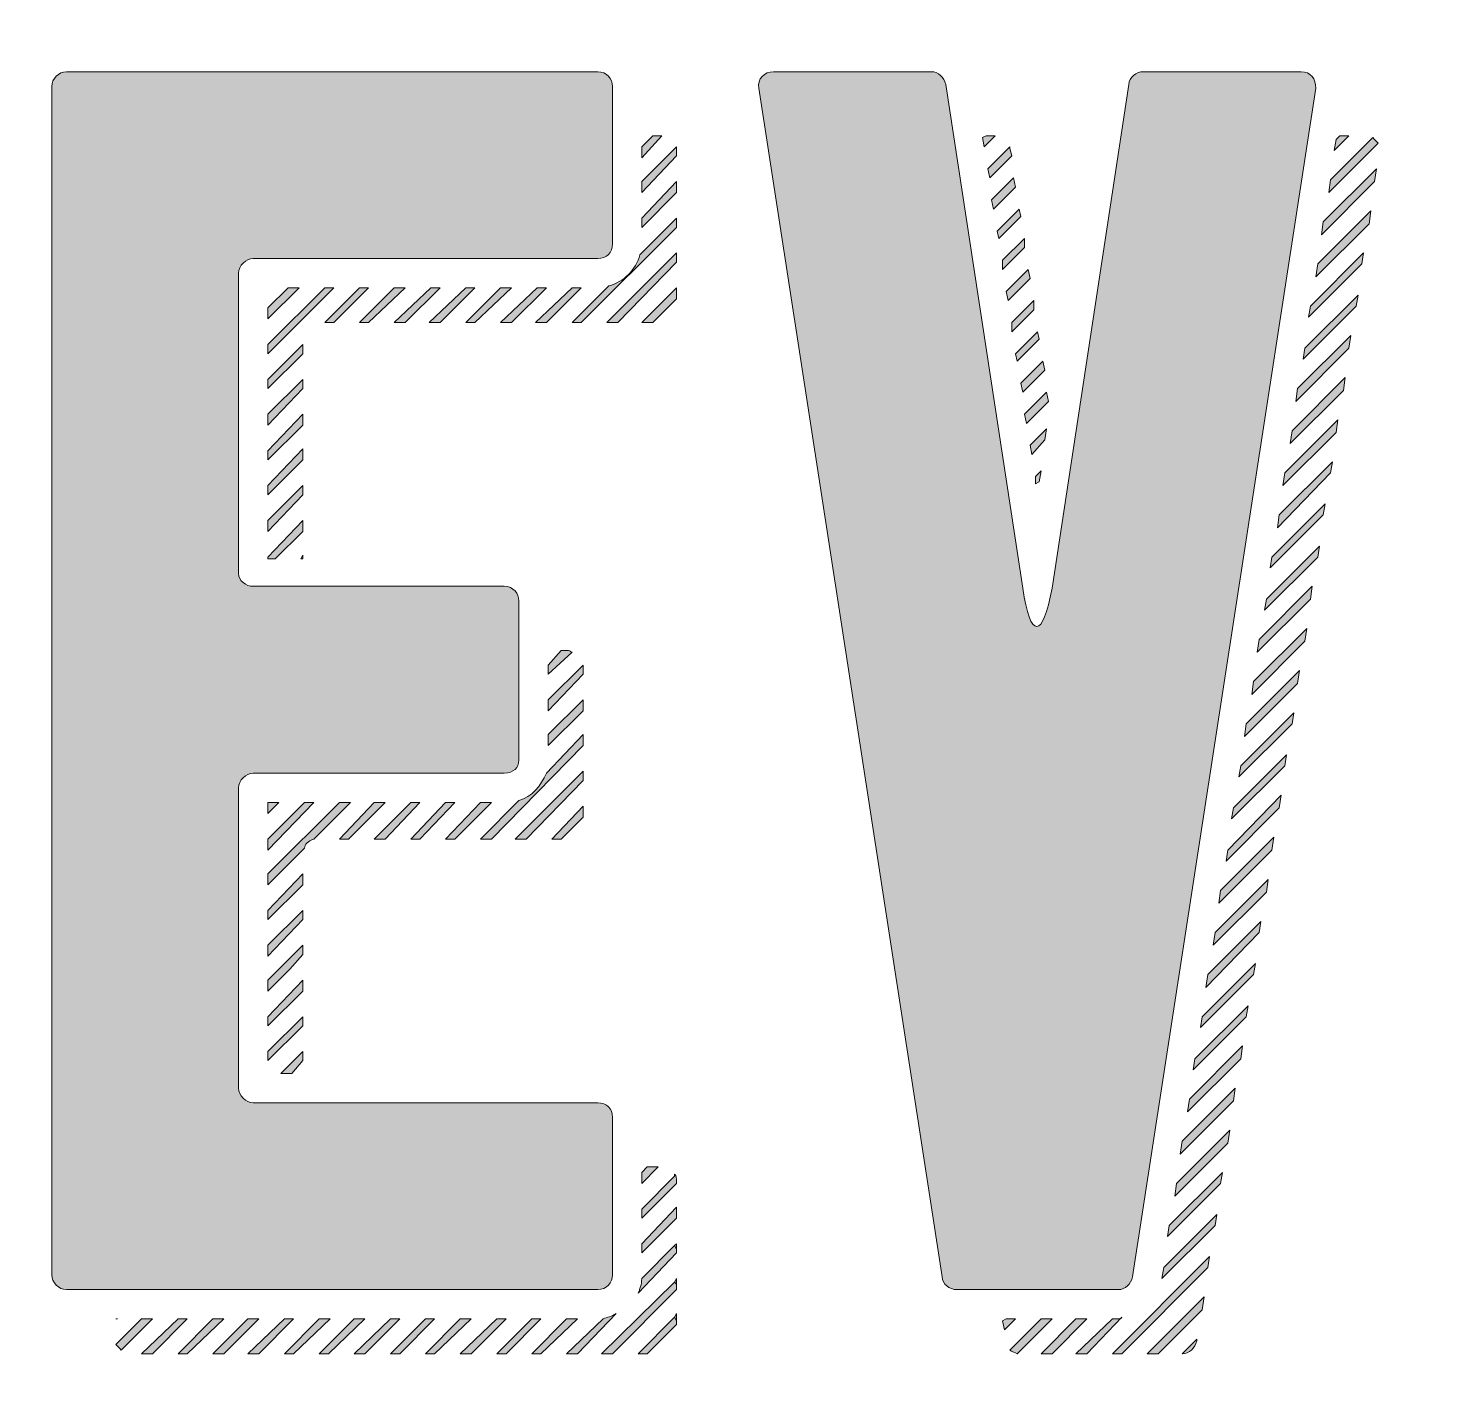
# Model space of a CAD drawing. Header units: inches. Extents: x 57 to 1023, y -956 to -124.
# Drawn here: x 239.1 to 507.5, y -713.8 to -455.6 of the extents above; entities that cross this region are included whole.
import ezdxf

# ---------------------------------------------------------------- set-up
doc = ezdxf.new("R2010")
doc.units = ezdxf.units.IN
doc.header["$MEASUREMENT"] = 0
doc.layers.add('Layer 1', color=7, linetype='Continuous')

# ---------------------------------------------------------------- blocks, each defined once
blk = doc.blocks.new('block 91')
at = {"layer": 'Layer 1', "true_color": 0x2b568d}
h = blk.add_hatch(color=167, dxfattribs=at)
h.dxf.hatch_style = 2
h.paths.add_polyline_path([(1022.81, -956.26), (57.19, -956.26), (57.19, -123.74), (1022.81, -123.74)])
h.paths.add_polyline_path([(71.13, -942.38), (1008.87, -942.38), (1008.87, -137.62), (71.13, -137.62)])
blk = doc.blocks.new('block 94')
at = {"layer": 'Layer 1', "true_color": 0x2b568d}
h = blk.add_hatch(color=167, dxfattribs=at)
h.dxf.hatch_style = 2
edge = h.paths.add_edge_path()
edge.add_spline(control_points=[(347.88, -696.56), (347.88, -696.56), (246.44, -696.56), (246.44, -696.56), (245.04, -696.56), (243.64, -695.16), (243.64, -693.76), (243.64, -693.76), (243.64, -466.73), (243.64, -466.73), (243.64, -465.33), (245.04, -463.93), (246.44, -463.93), (246.44, -463.93), (347.88, -463.93), (347.88, -463.93), (349.63, -463.93), (350.68, -465.33), (350.68, -466.73), (350.68, -466.73), (350.68, -496.81), (350.68, -496.81), (350.68, -498.56), (349.63, -499.61), (347.88, -499.61), (347.88, -499.61), (282.11, -499.61), (282.11, -499.61), (280.72, -499.61), (279.32, -501.01), (279.32, -502.41), (279.32, -502.41), (279.32, -559.78), (279.32, -559.78), (279.32, -561.18), (280.72, -562.23), (282.11, -562.23), (282.11, -562.23), (330.04, -562.23), (330.04, -562.23), (331.79, -562.23), (332.84, -563.63), (332.84, -565.03), (332.84, -565.03), (332.84, -595.46), (332.84, -595.46), (332.84, -596.86), (331.79, -597.91), (330.04, -597.91), (330.04, -597.91), (282.11, -597.91), (282.11, -597.91), (280.72, -597.91), (279.32, -599.31), (279.32, -600.71), (279.32, -600.71), (279.32, -658.08), (279.32, -658.08), (279.32, -659.48), (280.72, -660.88), (282.11, -660.88), (282.11, -660.88), (347.88, -660.88), (347.88, -660.88), (349.63, -660.88), (350.68, -661.93), (350.68, -663.68), (350.68, -663.68), (350.68, -693.76), (350.68, -693.76), (350.68, -695.16), (349.63, -696.56), (347.88, -696.56)], knot_values=[0, 0, 0, 0, 1, 1, 1, 2, 2, 2, 3, 3, 3, 4, 4, 4, 5, 5, 5, 6, 6, 6, 7, 7, 7, 8, 8, 8, 9, 9, 9, 10, 10, 10, 11, 11, 11, 12, 12, 12, 13, 13, 13, 14, 14, 14, 15, 15, 15, 16, 16, 16, 17, 17, 17, 18, 18, 18, 19, 19, 19, 20, 20, 20, 21, 21, 21, 22, 22, 22, 23, 23, 23, 24, 24, 24, 24], degree=3, periodic=1)
edge = h.paths.add_edge_path()
edge.add_spline(control_points=[(262.88, -702.15), (262.88, -702.15), (256.93, -708.1), (256.93, -708.1), (256.58, -707.75), (256.23, -707.4), (255.88, -707.05), (255.88, -707.05), (260.78, -702.15), (260.78, -702.15), (260.78, -702.15), (262.88, -702.15), (262.88, -702.15)], knot_values=[0, 0, 0, 0, 1, 1, 1, 2, 2, 2, 3, 3, 3, 4, 4, 4, 4], degree=3, periodic=1)
edge = h.paths.add_edge_path()
edge.add_spline(control_points=[(256.23, -702.15), (256.23, -702.15), (255.88, -702.15), (255.88, -702.15), (255.88, -702.15), (256.23, -702.15), (256.23, -702.15)], knot_values=[0, 0, 0, 0, 1, 1, 1, 2, 2, 2, 2], degree=3, periodic=1)
h.paths.add_polyline_path([(269.52, -702.15), (262.88, -708.8), (260.78, -708.8), (267.77, -702.15)])
h.paths.add_polyline_path([(276.52, -702.15), (269.52, -708.8), (267.77, -708.8), (274.42, -702.15)])
h.paths.add_polyline_path([(283.17, -702.15), (276.52, -708.8), (274.42, -708.8), (281.07, -702.15)])
h.paths.add_polyline_path([(289.81, -702.15), (283.17, -708.8), (281.07, -708.8), (288.06, -702.15)])
h.paths.add_polyline_path([(297.51, -505.21), (284.92, -517.8), (284.92, -516.06), (295.76, -505.21)])
h.paths.add_polyline_path([(288.76, -505.21), (290.86, -505.21), (284.92, -511.16), (284.92, -509.06)])
h.paths.add_polyline_path([(291.56, -517.8), (284.92, -524.45), (284.92, -522.7), (291.56, -516.06)])
h.paths.add_polyline_path([(291.56, -524.45), (284.92, -531.45), (284.92, -529.35), (291.56, -522.7)])
h.paths.add_polyline_path([(291.56, -531.45), (284.92, -538.09), (284.92, -536.34), (291.56, -529.35)])
h.paths.add_polyline_path([(291.56, -538.09), (284.92, -544.74), (284.92, -542.99), (291.56, -535.99)])
h.paths.add_polyline_path([(291.56, -544.74), (284.92, -551.74), (284.92, -549.64), (291.56, -542.99)])
h.paths.add_polyline_path([(291.56, -551.74), (286.31, -556.98), (284.92, -556.98), (284.92, -556.63), (291.56, -549.64)])
edge = h.paths.add_edge_path()
edge.add_spline(control_points=[(291.91, -612.25), (291.91, -612.25), (284.92, -619.25), (284.92, -619.25), (284.92, -619.25), (284.92, -617.15), (284.92, -617.15), (284.92, -617.15), (298.56, -603.51), (298.56, -603.51), (298.56, -603.51), (300.66, -603.51), (300.66, -603.51), (300.66, -603.51), (293.66, -610.5), (293.66, -610.5), (292.61, -610.85), (291.91, -611.55), (291.91, -612.25)], knot_values=[0, 0, 0, 0, 1, 1, 1, 2, 2, 2, 3, 3, 3, 4, 4, 4, 5, 5, 5, 6, 6, 6, 6], degree=3, periodic=1)
h.paths.add_polyline_path([(284.92, -610.5), (291.91, -603.51), (293.66, -603.51), (284.92, -612.6)])
h.paths.add_polyline_path([(284.92, -603.51), (287.01, -603.51), (284.92, -605.61), (284.92, -603.86)])
h.paths.add_polyline_path([(291.56, -619.25), (284.92, -625.9), (284.92, -624.15), (291.56, -617.15)])
h.paths.add_polyline_path([(291.56, -625.9), (284.92, -632.89), (284.92, -630.79), (291.56, -624.15)])
h.paths.add_polyline_path([(291.56, -632.54), (289.11, -635.34), (284.92, -639.54), (284.92, -637.44), (288.06, -634.29), (291.56, -630.79)])
h.paths.add_polyline_path([(291.56, -639.54), (284.92, -646.18), (284.92, -644.44), (291.56, -637.44)])
h.paths.add_polyline_path([(291.56, -646.18), (284.92, -652.83), (284.92, -651.08), (291.56, -644.44)])
h.paths.add_polyline_path([(289.46, -655.28), (287.36, -655.28), (291.56, -651.08), (291.56, -652.83)])
h.paths.add_polyline_path([(296.81, -702.15), (289.81, -708.8), (288.06, -708.8), (294.71, -702.15)])
h.paths.add_polyline_path([(291.56, -556.98), (291.21, -556.98), (291.56, -556.28)])
h.paths.add_polyline_path([(303.45, -702.15), (296.46, -708.8), (294.71, -708.8), (301.36, -702.15)])
h.paths.add_polyline_path([(297.51, -511.86), (295.76, -511.86), (302.4, -505.21), (304.15, -505.21)])
h.paths.add_polyline_path([(300.31, -610.5), (298.56, -610.5), (305.2, -603.51), (307.3, -603.51)])
h.paths.add_polyline_path([(310.1, -702.15), (303.45, -708.8), (301.36, -708.8), (308.35, -702.15)])
h.paths.add_polyline_path([(304.15, -511.86), (302.4, -511.86), (309.05, -505.21), (311.15, -505.21)])
h.paths.add_polyline_path([(307.3, -610.5), (305.2, -610.5), (312.2, -603.51), (313.95, -603.51)])
h.paths.add_polyline_path([(316.75, -702.15), (310.1, -708.8), (308.35, -708.8), (315, -702.15)])
h.paths.add_polyline_path([(311.15, -511.86), (309.05, -511.86), (316.05, -505.21), (317.8, -505.21)])
h.paths.add_polyline_path([(313.95, -610.5), (312.2, -610.5), (318.85, -603.51), (320.59, -603.51)])
h.paths.add_polyline_path([(323.74, -702.15), (316.75, -708.8), (315, -708.8), (321.65, -702.15)])
h.paths.add_polyline_path([(317.8, -511.86), (315.7, -511.86), (322.69, -505.21), (324.44, -505.21)])
h.paths.add_polyline_path([(320.59, -610.5), (318.85, -610.5), (325.49, -603.51), (327.59, -603.51)])
h.paths.add_polyline_path([(330.39, -702.15), (323.74, -708.8), (321.65, -708.8), (328.64, -702.15)])
h.paths.add_polyline_path([(324.44, -511.86), (322.69, -511.86), (329.34, -505.21), (331.44, -505.21)])
edge = h.paths.add_edge_path()
edge.add_spline(control_points=[(345.08, -592.66), (345.08, -592.66), (327.59, -610.5), (327.59, -610.5), (327.59, -610.5), (325.49, -610.5), (325.49, -610.5), (325.49, -610.5), (332.84, -603.16), (332.84, -603.16), (335.29, -602.46), (337.04, -600.36), (338.09, -597.91), (338.09, -597.91), (345.08, -590.56), (345.08, -590.56), (345.08, -590.56), (345.08, -592.66), (345.08, -592.66)], knot_values=[0, 0, 0, 0, 1, 1, 1, 2, 2, 2, 3, 3, 3, 4, 4, 4, 5, 5, 5, 6, 6, 6, 6], degree=3, periodic=1)
h.paths.add_polyline_path([(337.04, -702.15), (330.39, -708.8), (328.64, -708.8), (335.29, -702.15)])
h.paths.add_polyline_path([(331.44, -511.86), (329.34, -511.86), (336.34, -505.21), (338.09, -505.21)])
h.paths.add_polyline_path([(345.08, -599.31), (334.24, -610.5), (332.14, -610.5), (345.08, -597.56)])
h.paths.add_polyline_path([(344.03, -702.15), (337.04, -708.8), (335.29, -708.8), (341.94, -702.15)])
h.paths.add_polyline_path([(344.73, -505.21), (338.09, -511.86), (335.99, -511.86), (342.98, -505.21)])
edge = h.paths.add_edge_path()
edge.add_spline(control_points=[(342.28, -574.47), (342.63, -574.47), (342.63, -574.82), (342.98, -574.82), (342.98, -574.82), (338.43, -579.02), (338.43, -579.02), (338.43, -579.02), (338.43, -577.27), (338.43, -577.27), (338.43, -577.27), (340.88, -574.47), (340.88, -574.47), (340.88, -574.47), (342.28, -574.47), (342.28, -574.47)], knot_values=[0, 0, 0, 0, 1, 1, 1, 2, 2, 2, 3, 3, 3, 4, 4, 4, 5, 5, 5, 5], degree=3, periodic=1)
h.paths.add_polyline_path([(345.08, -579.02), (338.43, -586.02), (338.43, -583.92), (345.08, -577.27)])
h.paths.add_polyline_path([(345.08, -586.02), (338.43, -592.66), (338.43, -590.56), (345.08, -583.92)])
h.paths.add_polyline_path([(340.88, -610.5), (339.14, -610.5), (345.08, -604.21), (345.08, -606.31)])
edge = h.paths.add_edge_path()
edge.add_spline(control_points=[(351.38, -701.11), (351.38, -701.11), (344.03, -708.8), (344.03, -708.8), (344.03, -708.8), (341.94, -708.8), (341.94, -708.8), (341.94, -708.8), (348.93, -702.15), (348.93, -702.15), (349.63, -701.81), (350.68, -701.81), (351.38, -701.11)], knot_values=[0, 0, 0, 0, 1, 1, 1, 2, 2, 2, 3, 3, 3, 4, 4, 4, 4], degree=3, periodic=1)
edge = h.paths.add_edge_path()
edge.add_spline(control_points=[(355.93, -498.91), (355.93, -498.91), (362.92, -491.92), (362.92, -491.92), (362.92, -491.92), (362.92, -493.67), (362.92, -493.67), (362.92, -493.67), (344.73, -511.86), (344.73, -511.86), (344.73, -511.86), (342.98, -511.86), (342.98, -511.86), (342.98, -511.86), (349.98, -504.86), (349.98, -504.86), (352.78, -504.16), (355.23, -501.71), (355.93, -498.91)], knot_values=[0, 0, 0, 0, 1, 1, 1, 2, 2, 2, 3, 3, 3, 4, 4, 4, 5, 5, 5, 6, 6, 6, 6], degree=3, periodic=1)
h.paths.add_polyline_path([(362.57, -695.16), (362.92, -695.51), (362.92, -696.56), (350.68, -708.8), (348.58, -708.8)])
h.paths.add_polyline_path([(349.63, -511.86), (362.92, -498.56), (362.92, -500.31), (351.73, -511.86)])
edge = h.paths.add_edge_path()
edge.add_spline(control_points=[(362.57, -688.16), (362.57, -688.16), (362.92, -688.86), (362.92, -688.86), (362.92, -688.86), (362.92, -689.56), (362.92, -689.56), (362.92, -689.56), (355.58, -697.26), (355.58, -697.26), (355.93, -696.56), (356.28, -695.51), (356.28, -694.46), (356.28, -694.46), (362.57, -688.16), (362.57, -688.16)], knot_values=[0, 0, 0, 0, 1, 1, 1, 2, 2, 2, 3, 3, 3, 4, 4, 4, 5, 5, 5, 5], degree=3, periodic=1)
h.paths.add_polyline_path([(355.58, -708.8), (362.57, -701.81), (362.92, -702.5), (362.92, -703.2), (357.32, -708.8)])
h.paths.add_polyline_path([(360.12, -476.18), (356.28, -480.37), (356.28, -478.27), (358.38, -476.18)])
edge = h.paths.add_edge_path()
edge.add_spline(control_points=[(362.92, -478.97), (362.92, -478.97), (362.92, -480.02), (362.92, -480.02), (362.92, -480.02), (356.28, -487.02), (356.28, -487.02), (356.28, -487.02), (356.28, -484.92), (356.28, -484.92), (356.28, -484.92), (362.92, -478.27), (362.92, -478.27), (362.92, -478.62), (362.92, -478.62), (362.92, -478.97)], knot_values=[0, 0, 0, 0, 1, 1, 1, 2, 2, 2, 3, 3, 3, 4, 4, 4, 5, 5, 5, 5], degree=3, periodic=1)
h.paths.add_polyline_path([(356.28, -491.92), (362.92, -484.92), (362.92, -487.02), (356.28, -493.67)])
h.paths.add_polyline_path([(356.28, -511.86), (362.92, -505.21), (362.92, -507.31), (358.38, -511.86)])
h.paths.add_polyline_path([(357.32, -673.12), (359.42, -673.12), (356.28, -676.27), (356.28, -674.17)])
edge = h.paths.add_edge_path()
edge.add_spline(control_points=[(362.57, -674.52), (362.92, -674.87), (362.92, -675.22), (362.92, -675.92), (362.92, -675.92), (362.92, -676.27), (362.92, -676.27), (362.92, -676.27), (356.28, -682.92), (356.28, -682.92), (356.28, -682.92), (356.28, -681.17), (356.28, -681.17), (356.28, -681.17), (362.57, -674.87), (362.57, -674.87), (362.57, -674.87), (362.57, -674.52), (362.57, -674.52)], knot_values=[0, 0, 0, 0, 1, 1, 1, 2, 2, 2, 3, 3, 3, 4, 4, 4, 5, 5, 5, 6, 6, 6, 6], degree=3, periodic=1)
h.paths.add_polyline_path([(356.28, -687.81), (362.92, -680.82), (362.92, -682.92), (356.28, -689.56)])
h.paths.add_polyline_path([(362.57, -688.16), (362.92, -687.81), (362.92, -688.86)])
h.paths.add_polyline_path([(362.57, -695.16), (362.92, -694.46), (362.92, -695.51)])
h.paths.add_polyline_path([(362.57, -701.81), (362.92, -701.11), (362.92, -702.5)])
h = blk.add_hatch(color=167, dxfattribs=at)
h.dxf.hatch_style = 2
edge = h.paths.add_edge_path()
edge.add_spline(control_points=[(447.23, -696.56), (447.23, -696.56), (416.44, -696.56), (416.44, -696.56), (415.04, -696.56), (413.64, -695.51), (413.64, -694.11), (413.64, -694.11), (378.66, -467.08), (378.66, -467.08), (378.31, -465.33), (379.71, -463.93), (381.46, -463.93), (381.46, -463.93), (411.55, -463.93), (411.55, -463.93), (412.95, -463.93), (413.99, -464.98), (414.34, -466.38), (414.34, -466.38), (429.03, -562.58), (429.03, -562.58), (430.44, -572.37), (432.88, -572.37), (434.63, -562.58), (434.63, -562.58), (449.32, -466.38), (449.32, -466.38), (449.32, -464.98), (450.72, -463.93), (452.13, -463.93), (452.13, -463.93), (482.21, -463.93), (482.21, -463.93), (483.96, -463.93), (485.01, -465.33), (485.01, -467.08), (485.01, -467.08), (450.02, -694.11), (450.02, -694.11), (449.68, -695.51), (448.62, -696.56), (447.23, -696.56)], knot_values=[0, 0, 0, 0, 1, 1, 1, 2, 2, 2, 3, 3, 3, 4, 4, 4, 5, 5, 5, 6, 6, 6, 7, 7, 7, 8, 8, 8, 9, 9, 9, 10, 10, 10, 11, 11, 11, 12, 12, 12, 13, 13, 13, 14, 14, 14, 14], degree=3, periodic=1)
h.paths.add_polyline_path([(421.69, -478.27), (421.34, -476.53), (422.04, -476.18), (423.79, -476.18)])
h.paths.add_polyline_path([(422.39, -482.47), (426.59, -478.27), (426.59, -478.62), (426.94, -480.02), (422.74, -484.22)])
h.paths.add_polyline_path([(423.09, -488.42), (427.29, -484.22), (427.64, -485.97), (423.44, -490.17)])
h.paths.add_polyline_path([(424.14, -494.37), (428.34, -490.17), (428.69, -491.57), (424.49, -495.77)])
h.paths.add_polyline_path([(425.19, -499.96), (429.39, -495.77), (429.39, -497.51), (425.19, -501.71)])
h.paths.add_polyline_path([(427.64, -702.15), (425.54, -704.25), (425.19, -702.5), (425.89, -702.15)])
h.paths.add_polyline_path([(425.89, -505.91), (430.09, -501.71), (430.44, -503.46), (426.24, -507.66)])
edge = h.paths.add_edge_path()
edge.add_spline(control_points=[(434.63, -702.15), (434.63, -702.15), (427.99, -708.8), (427.99, -708.8), (427.29, -708.45), (426.94, -708.45), (426.59, -708.1), (426.59, -708.1), (432.54, -702.15), (432.54, -702.15), (432.54, -702.15), (434.63, -702.15), (434.63, -702.15)], knot_values=[0, 0, 0, 0, 1, 1, 1, 2, 2, 2, 3, 3, 3, 4, 4, 4, 4], degree=3, periodic=1)
h.paths.add_polyline_path([(426.94, -511.86), (431.14, -507.66), (431.14, -509.41), (426.94, -513.61)])
h.paths.add_polyline_path([(427.64, -517.8), (431.84, -513.61), (432.18, -515.01), (427.99, -519.2)])
h.paths.add_polyline_path([(428.69, -523.4), (432.88, -519.2), (433.23, -520.95), (429.03, -525.15)])
h.paths.add_polyline_path([(429.39, -529.35), (433.58, -525.15), (433.93, -526.9), (429.74, -531.1)])
h.paths.add_polyline_path([(433.23, -534.24), (430.78, -537.04), (430.44, -535.3), (433.58, -532.15)])
h.paths.add_polyline_path([(431.48, -542.64), (431.48, -541.24), (432.54, -540.19), (432.18, -542.29)])
h.paths.add_polyline_path([(441.28, -702.15), (434.63, -708.8), (432.54, -708.8), (439.18, -702.15)])
edge = h.paths.add_edge_path()
edge.add_spline(control_points=[(447.93, -701.81), (447.93, -701.81), (441.28, -708.8), (441.28, -708.8), (441.28, -708.8), (439.18, -708.8), (439.18, -708.8), (439.18, -708.8), (446.18, -702.15), (446.18, -702.15), (446.18, -702.15), (447.23, -702.15), (447.23, -702.15), (447.58, -702.15), (447.93, -702.15), (447.93, -701.81)], knot_values=[0, 0, 0, 0, 1, 1, 1, 2, 2, 2, 3, 3, 3, 4, 4, 4, 5, 5, 5, 5], degree=3, periodic=1)
h.paths.add_polyline_path([(446.18, -708.8), (464.72, -690.26), (464.37, -692.36), (447.93, -708.8)])
h.paths.add_polyline_path([(452.82, -708.8), (463.67, -697.96), (463.32, -700.41), (454.92, -708.8)])
h.paths.add_polyline_path([(455.97, -692.36), (466.12, -682.22), (465.77, -684.32), (455.62, -694.46)])
h.paths.add_polyline_path([(457.02, -684.32), (467.17, -674.17), (466.82, -676.27), (456.67, -686.41)])
h.paths.add_polyline_path([(458.42, -676.27), (468.57, -666.12), (468.21, -668.57), (458.07, -678.72)])
h.paths.add_polyline_path([(459.47, -668.22), (469.61, -658.08), (469.27, -660.53), (459.12, -670.67)])
edge = h.paths.add_edge_path()
edge.add_spline(control_points=[(459.47, -708.8), (459.47, -708.8), (462.27, -706), (462.27, -706), (462.27, -706), (462.27, -706.35), (462.27, -706.35), (461.92, -707.75), (460.87, -708.8), (459.47, -708.8)], knot_values=[0, 0, 0, 0, 1, 1, 1, 2, 2, 2, 3, 3, 3, 3], degree=3, periodic=1)
h.paths.add_polyline_path([(460.87, -660.18), (471.01, -650.03), (470.66, -652.48), (460.52, -662.63)])
h.paths.add_polyline_path([(461.92, -652.48), (472.06, -642.34), (471.71, -644.44), (461.57, -654.58)])
h.paths.add_polyline_path([(463.32, -644.44), (473.46, -634.29), (473.11, -636.39), (462.97, -646.53)])
h.paths.add_polyline_path([(464.37, -636.39), (474.51, -626.25), (474.16, -628.35), (464.02, -638.84)])
h.paths.add_polyline_path([(465.77, -628.35), (475.91, -618.2), (475.56, -620.65), (465.42, -630.79)])
h.paths.add_polyline_path([(466.82, -620.3), (476.96, -610.15), (476.61, -612.6), (466.47, -622.75)])
h.paths.add_polyline_path([(468.21, -612.6), (478.36, -602.11), (478.01, -604.56), (467.87, -614.7)])
h.paths.add_polyline_path([(469.27, -604.56), (479.41, -594.41), (479.06, -596.51), (468.91, -606.66)])
h.paths.add_polyline_path([(470.66, -596.51), (480.81, -586.37), (480.46, -588.47), (470.31, -598.61)])
h.paths.add_polyline_path([(471.71, -588.47), (481.86, -578.32), (481.51, -580.77), (471.36, -590.91)])
h.paths.add_polyline_path([(473.11, -580.42), (483.26, -570.28), (482.91, -572.72), (472.76, -582.87)])
h.paths.add_polyline_path([(474.16, -572.37), (484.31, -562.23), (483.96, -564.68), (473.81, -574.82)])
h.paths.add_polyline_path([(475.56, -564.68), (485.71, -554.53), (485.36, -556.63), (475.21, -566.78)])
h.paths.add_polyline_path([(476.61, -556.63), (486.76, -546.49), (486.41, -548.59), (476.26, -558.73)])
h.paths.add_polyline_path([(478.01, -548.59), (488.16, -538.44), (487.8, -540.54), (477.66, -551.04)])
h.paths.add_polyline_path([(479.06, -540.54), (489.2, -530.4), (488.86, -532.85), (478.71, -542.99)])
h.paths.add_polyline_path([(480.46, -532.5), (490.6, -522.35), (490.25, -524.8), (480.11, -534.94)])
h.paths.add_polyline_path([(481.51, -524.45), (491.65, -514.31), (491.3, -516.75), (481.16, -526.9)])
h.paths.add_polyline_path([(482.91, -516.75), (493.05, -506.61), (492.7, -508.71), (482.56, -518.85)])
h.paths.add_polyline_path([(483.96, -508.71), (494.1, -498.56), (493.75, -500.66), (483.61, -510.81)])
h.paths.add_polyline_path([(485.36, -500.66), (495.5, -490.52), (495.15, -492.97), (485.01, -503.11)])
h.paths.add_polyline_path([(486.41, -492.62), (496.55, -482.47), (496.2, -484.92), (486.06, -495.07)])
edge = h.paths.add_edge_path()
edge.add_spline(control_points=[(496.9, -477.57), (496.9, -477.57), (487.46, -487.02), (487.46, -487.02), (487.46, -487.02), (487.8, -484.57), (487.8, -484.57), (487.8, -484.57), (495.85, -476.53), (495.85, -476.53), (496.2, -476.88), (496.55, -477.23), (496.9, -477.57)], knot_values=[0, 0, 0, 0, 1, 1, 1, 2, 2, 2, 3, 3, 3, 4, 4, 4, 4], degree=3, periodic=1)
h.paths.add_polyline_path([(491.3, -476.18), (488.5, -478.97), (488.86, -476.88), (489.55, -476.18)])
at = {"layer": 'Layer 1', "lineweight": 0}
for points in [[(360.12, -476.18), (356.28, -480.37), (356.28, -478.27), (358.38, -476.18), (360.12, -476.18)], [(421.69, -478.27), (421.34, -476.53), (422.04, -476.18), (423.79, -476.18), (421.69, -478.27)], [(491.3, -476.18), (488.5, -478.97), (488.86, -476.88), (489.55, -476.18), (491.3, -476.18)], [(422.39, -482.47), (426.59, -478.27), (426.59, -478.62), (426.94, -480.02), (422.74, -484.22), (422.39, -482.47)], [(486.41, -492.62), (496.55, -482.47), (496.2, -484.92), (486.06, -495.07), (486.41, -492.62)], [(356.28, -491.92), (362.92, -484.92), (362.92, -487.02), (356.28, -493.67), (356.28, -491.92)], [(423.09, -488.42), (427.29, -484.22), (427.64, -485.97), (423.44, -490.17), (423.09, -488.42)], [(424.14, -494.37), (428.34, -490.17), (428.69, -491.57), (424.49, -495.77), (424.14, -494.37)], [(485.36, -500.66), (495.5, -490.52), (495.15, -492.97), (485.01, -503.11), (485.36, -500.66)], [(425.19, -499.96), (429.39, -495.77), (429.39, -497.51), (425.19, -501.71), (425.19, -499.96)], [(349.63, -511.86), (362.92, -498.56), (362.92, -500.31), (351.73, -511.86), (349.63, -511.86)], [(483.96, -508.71), (494.1, -498.56), (493.75, -500.66), (483.61, -510.81), (483.96, -508.71)], [(425.89, -505.91), (430.09, -501.71), (430.44, -503.46), (426.24, -507.66), (425.89, -505.91)], [(297.51, -505.21), (284.92, -517.8), (284.92, -516.06), (295.76, -505.21), (297.51, -505.21)], [(288.76, -505.21), (290.86, -505.21), (284.92, -511.16), (284.92, -509.06), (288.76, -505.21)], [(297.51, -511.86), (295.76, -511.86), (302.4, -505.21), (304.15, -505.21), (297.51, -511.86)], [(304.15, -511.86), (302.4, -511.86), (309.05, -505.21), (311.15, -505.21), (304.15, -511.86)], [(311.15, -511.86), (309.05, -511.86), (316.05, -505.21), (317.8, -505.21), (311.15, -511.86)], [(317.8, -511.86), (315.7, -511.86), (322.69, -505.21), (324.44, -505.21), (317.8, -511.86)], [(324.44, -511.86), (322.69, -511.86), (329.34, -505.21), (331.44, -505.21), (324.44, -511.86)], [(331.44, -511.86), (329.34, -511.86), (336.34, -505.21), (338.09, -505.21), (331.44, -511.86)], [(344.73, -505.21), (338.09, -511.86), (335.99, -511.86), (342.98, -505.21), (344.73, -505.21)], [(356.28, -511.86), (362.92, -505.21), (362.92, -507.31), (358.38, -511.86), (356.28, -511.86)], [(482.91, -516.75), (493.05, -506.61), (492.7, -508.71), (482.56, -518.85), (482.91, -516.75)], [(426.94, -511.86), (431.14, -507.66), (431.14, -509.41), (426.94, -513.61), (426.94, -511.86)], [(427.64, -517.8), (431.84, -513.61), (432.18, -515.01), (427.99, -519.2), (427.64, -517.8)], [(481.51, -524.45), (491.65, -514.31), (491.3, -516.75), (481.16, -526.9), (481.51, -524.45)], [(291.56, -517.8), (284.92, -524.45), (284.92, -522.7), (291.56, -516.06), (291.56, -517.8)], [(428.69, -523.4), (432.88, -519.2), (433.23, -520.95), (429.03, -525.15), (428.69, -523.4)], [(291.56, -524.45), (284.92, -531.45), (284.92, -529.35), (291.56, -522.7), (291.56, -524.45)], [(480.46, -532.5), (490.6, -522.35), (490.25, -524.8), (480.11, -534.94), (480.46, -532.5)], [(429.39, -529.35), (433.58, -525.15), (433.93, -526.9), (429.74, -531.1), (429.39, -529.35)], [(291.56, -531.45), (284.92, -538.09), (284.92, -536.34), (291.56, -529.35), (291.56, -531.45)], [(479.06, -540.54), (489.2, -530.4), (488.86, -532.85), (478.71, -542.99), (479.06, -540.54)], [(433.23, -534.24), (430.78, -537.04), (430.44, -535.3), (433.58, -532.15), (433.23, -534.24)], [(291.56, -538.09), (284.92, -544.74), (284.92, -542.99), (291.56, -535.99), (291.56, -538.09)], [(478.01, -548.59), (488.16, -538.44), (487.8, -540.54), (477.66, -551.04), (478.01, -548.59)], [(431.48, -542.64), (431.48, -541.24), (432.54, -540.19), (432.18, -542.29), (431.48, -542.64)], [(291.56, -544.74), (284.92, -551.74), (284.92, -549.64), (291.56, -542.99), (291.56, -544.74)], [(476.61, -556.63), (486.76, -546.49), (486.41, -548.59), (476.26, -558.73), (476.61, -556.63)], [(291.56, -551.74), (286.31, -556.98), (284.92, -556.98), (284.92, -556.63), (291.56, -549.64), (291.56, -551.74)], [(475.56, -564.68), (485.71, -554.53), (485.36, -556.63), (475.21, -566.78), (475.56, -564.68)], [(291.56, -556.98), (291.21, -556.98), (291.56, -556.28), (291.56, -556.98)], [(474.16, -572.37), (484.31, -562.23), (483.96, -564.68), (473.81, -574.82), (474.16, -572.37)], [(473.11, -580.42), (483.26, -570.28), (482.91, -572.72), (472.76, -582.87), (473.11, -580.42)], [(345.08, -579.02), (338.43, -586.02), (338.43, -583.92), (345.08, -577.27), (345.08, -579.02)], [(471.71, -588.47), (481.86, -578.32), (481.51, -580.77), (471.36, -590.91), (471.71, -588.47)], [(345.08, -586.02), (338.43, -592.66), (338.43, -590.56), (345.08, -583.92), (345.08, -586.02)], [(470.66, -596.51), (480.81, -586.37), (480.46, -588.47), (470.31, -598.61), (470.66, -596.51)], [(469.27, -604.56), (479.41, -594.41), (479.06, -596.51), (468.91, -606.66), (469.27, -604.56)], [(345.08, -599.31), (334.24, -610.5), (332.14, -610.5), (345.08, -597.56), (345.08, -599.31)], [(284.92, -610.5), (291.91, -603.51), (293.66, -603.51), (284.92, -612.6), (284.92, -610.5)], [(284.92, -603.51), (287.01, -603.51), (284.92, -605.61), (284.92, -603.86), (284.92, -603.51)], [(300.31, -610.5), (298.56, -610.5), (305.2, -603.51), (307.3, -603.51), (300.31, -610.5)], [(307.3, -610.5), (305.2, -610.5), (312.2, -603.51), (313.95, -603.51), (307.3, -610.5)], [(313.95, -610.5), (312.2, -610.5), (318.85, -603.51), (320.59, -603.51), (313.95, -610.5)], [(320.59, -610.5), (318.85, -610.5), (325.49, -603.51), (327.59, -603.51), (320.59, -610.5)], [(468.21, -612.6), (478.36, -602.11), (478.01, -604.56), (467.87, -614.7), (468.21, -612.6)], [(340.88, -610.5), (339.14, -610.5), (345.08, -604.21), (345.08, -606.31), (340.88, -610.5)], [(466.82, -620.3), (476.96, -610.15), (476.61, -612.6), (466.47, -622.75), (466.82, -620.3)], [(291.56, -619.25), (284.92, -625.9), (284.92, -624.15), (291.56, -617.15), (291.56, -619.25)], [(465.77, -628.35), (475.91, -618.2), (475.56, -620.65), (465.42, -630.79), (465.77, -628.35)], [(291.56, -625.9), (284.92, -632.89), (284.92, -630.79), (291.56, -624.15), (291.56, -625.9)], [(464.37, -636.39), (474.51, -626.25), (474.16, -628.35), (464.02, -638.84), (464.37, -636.39)], [(291.56, -632.54), (289.11, -635.34), (284.92, -639.54), (284.92, -637.44), (288.06, -634.29), (291.56, -630.79), (291.56, -632.54)], [(463.32, -644.44), (473.46, -634.29), (473.11, -636.39), (462.97, -646.53), (463.32, -644.44)], [(291.56, -639.54), (284.92, -646.18), (284.92, -644.44), (291.56, -637.44), (291.56, -639.54)], [(461.92, -652.48), (472.06, -642.34), (471.71, -644.44), (461.57, -654.58), (461.92, -652.48)], [(291.56, -646.18), (284.92, -652.83), (284.92, -651.08), (291.56, -644.44), (291.56, -646.18)], [(289.46, -655.28), (287.36, -655.28), (291.56, -651.08), (291.56, -652.83), (289.46, -655.28)], [(460.87, -660.18), (471.01, -650.03), (470.66, -652.48), (460.52, -662.63), (460.87, -660.18)], [(459.47, -668.22), (469.61, -658.08), (469.27, -660.53), (459.12, -670.67), (459.47, -668.22)], [(458.42, -676.27), (468.57, -666.12), (468.21, -668.57), (458.07, -678.72), (458.42, -676.27)], [(357.32, -673.12), (359.42, -673.12), (356.28, -676.27), (356.28, -674.17), (357.32, -673.12)], [(457.02, -684.32), (467.17, -674.17), (466.82, -676.27), (456.67, -686.41), (457.02, -684.32)], [(356.28, -687.81), (362.92, -680.82), (362.92, -682.92), (356.28, -689.56), (356.28, -687.81)], [(455.97, -692.36), (466.12, -682.22), (465.77, -684.32), (455.62, -694.46), (455.97, -692.36)], [(362.57, -688.16), (362.92, -687.81), (362.92, -688.86), (362.57, -688.16)], [(446.18, -708.8), (464.72, -690.26), (464.37, -692.36), (447.93, -708.8), (446.18, -708.8)], [(362.57, -695.16), (362.92, -694.46), (362.92, -695.51), (362.57, -695.16)], [(362.57, -695.16), (362.92, -695.51), (362.92, -696.56), (350.68, -708.8), (348.58, -708.8), (362.57, -695.16)], [(452.82, -708.8), (463.67, -697.96), (463.32, -700.41), (454.92, -708.8), (452.82, -708.8)], [(269.52, -702.15), (262.88, -708.8), (260.78, -708.8), (267.77, -702.15), (269.52, -702.15)], [(276.52, -702.15), (269.52, -708.8), (267.77, -708.8), (274.42, -702.15), (276.52, -702.15)], [(283.17, -702.15), (276.52, -708.8), (274.42, -708.8), (281.07, -702.15), (283.17, -702.15)], [(289.81, -702.15), (283.17, -708.8), (281.07, -708.8), (288.06, -702.15), (289.81, -702.15)], [(296.81, -702.15), (289.81, -708.8), (288.06, -708.8), (294.71, -702.15), (296.81, -702.15)], [(303.45, -702.15), (296.46, -708.8), (294.71, -708.8), (301.36, -702.15), (303.45, -702.15)], [(310.1, -702.15), (303.45, -708.8), (301.36, -708.8), (308.35, -702.15), (310.1, -702.15)], [(316.75, -702.15), (310.1, -708.8), (308.35, -708.8), (315, -702.15), (316.75, -702.15)], [(323.74, -702.15), (316.75, -708.8), (315, -708.8), (321.65, -702.15), (323.74, -702.15)], [(330.39, -702.15), (323.74, -708.8), (321.65, -708.8), (328.64, -702.15), (330.39, -702.15)], [(337.04, -702.15), (330.39, -708.8), (328.64, -708.8), (335.29, -702.15), (337.04, -702.15)], [(344.03, -702.15), (337.04, -708.8), (335.29, -708.8), (341.94, -702.15), (344.03, -702.15)], [(355.58, -708.8), (362.57, -701.81), (362.92, -702.5), (362.92, -703.2), (357.32, -708.8), (355.58, -708.8)], [(362.57, -701.81), (362.92, -701.11), (362.92, -702.5), (362.57, -701.81)], [(427.64, -702.15), (425.54, -704.25), (425.19, -702.5), (425.89, -702.15), (427.64, -702.15)], [(441.28, -702.15), (434.63, -708.8), (432.54, -708.8), (439.18, -702.15), (441.28, -702.15)]]:
    blk.add_lwpolyline(points, dxfattribs=at)
for points, knots in [([(347.88, -696.56), (347.88, -696.56), (246.44, -696.56), (246.44, -696.56), (245.04, -696.56), (243.64, -695.16), (243.64, -693.76), (243.64, -693.76), (243.64, -466.73), (243.64, -466.73), (243.64, -465.33), (245.04, -463.93), (246.44, -463.93), (246.44, -463.93), (347.88, -463.93), (347.88, -463.93), (349.63, -463.93), (350.68, -465.33), (350.68, -466.73), (350.68, -466.73), (350.68, -496.81), (350.68, -496.81), (350.68, -498.56), (349.63, -499.61), (347.88, -499.61), (347.88, -499.61), (282.11, -499.61), (282.11, -499.61), (280.72, -499.61), (279.32, -501.01), (279.32, -502.41), (279.32, -502.41), (279.32, -559.78), (279.32, -559.78), (279.32, -561.18), (280.72, -562.23), (282.11, -562.23), (282.11, -562.23), (330.04, -562.23), (330.04, -562.23), (331.79, -562.23), (332.84, -563.63), (332.84, -565.03), (332.84, -565.03), (332.84, -595.46), (332.84, -595.46), (332.84, -596.86), (331.79, -597.91), (330.04, -597.91), (330.04, -597.91), (282.11, -597.91), (282.11, -597.91), (280.72, -597.91), (279.32, -599.31), (279.32, -600.71), (279.32, -600.71), (279.32, -658.08), (279.32, -658.08), (279.32, -659.48), (280.72, -660.88), (282.11, -660.88), (282.11, -660.88), (347.88, -660.88), (347.88, -660.88), (349.63, -660.88), (350.68, -661.93), (350.68, -663.68), (350.68, -663.68), (350.68, -693.76), (350.68, -693.76), (350.68, -695.16), (349.63, -696.56), (347.88, -696.56)], [0, 0, 0, 0, 1, 1, 1, 2, 2, 2, 3, 3, 3, 4, 4, 4, 5, 5, 5, 6, 6, 6, 7, 7, 7, 8, 8, 8, 9, 9, 9, 10, 10, 10, 11, 11, 11, 12, 12, 12, 13, 13, 13, 14, 14, 14, 15, 15, 15, 16, 16, 16, 17, 17, 17, 18, 18, 18, 19, 19, 19, 20, 20, 20, 21, 21, 21, 22, 22, 22, 23, 23, 23, 24, 24, 24, 24]), ([(447.23, -696.56), (447.23, -696.56), (416.44, -696.56), (416.44, -696.56), (415.04, -696.56), (413.64, -695.51), (413.64, -694.11), (413.64, -694.11), (378.66, -467.08), (378.66, -467.08), (378.31, -465.33), (379.71, -463.93), (381.46, -463.93), (381.46, -463.93), (411.55, -463.93), (411.55, -463.93), (412.95, -463.93), (413.99, -464.98), (414.34, -466.38), (414.34, -466.38), (429.03, -562.58), (429.03, -562.58), (430.44, -572.37), (432.88, -572.37), (434.63, -562.58), (434.63, -562.58), (449.32, -466.38), (449.32, -466.38), (449.32, -464.98), (450.72, -463.93), (452.13, -463.93), (452.13, -463.93), (482.21, -463.93), (482.21, -463.93), (483.96, -463.93), (485.01, -465.33), (485.01, -467.08), (485.01, -467.08), (450.02, -694.11), (450.02, -694.11), (449.68, -695.51), (448.62, -696.56), (447.23, -696.56)], [0, 0, 0, 0, 1, 1, 1, 2, 2, 2, 3, 3, 3, 4, 4, 4, 5, 5, 5, 6, 6, 6, 7, 7, 7, 8, 8, 8, 9, 9, 9, 10, 10, 10, 11, 11, 11, 12, 12, 12, 13, 13, 13, 14, 14, 14, 14]), ([(496.9, -477.57), (496.9, -477.57), (487.46, -487.02), (487.46, -487.02), (487.46, -487.02), (487.8, -484.57), (487.8, -484.57), (487.8, -484.57), (495.85, -476.53), (495.85, -476.53), (496.2, -476.88), (496.55, -477.23), (496.9, -477.57)], [0, 0, 0, 0, 1, 1, 1, 2, 2, 2, 3, 3, 3, 4, 4, 4, 4]), ([(362.92, -478.97), (362.92, -478.97), (362.92, -480.02), (362.92, -480.02), (362.92, -480.02), (356.28, -487.02), (356.28, -487.02), (356.28, -487.02), (356.28, -484.92), (356.28, -484.92), (356.28, -484.92), (362.92, -478.27), (362.92, -478.27), (362.92, -478.62), (362.92, -478.62), (362.92, -478.97)], [0, 0, 0, 0, 1, 1, 1, 2, 2, 2, 3, 3, 3, 4, 4, 4, 5, 5, 5, 5]), ([(355.93, -498.91), (355.93, -498.91), (362.92, -491.92), (362.92, -491.92), (362.92, -491.92), (362.92, -493.67), (362.92, -493.67), (362.92, -493.67), (344.73, -511.86), (344.73, -511.86), (344.73, -511.86), (342.98, -511.86), (342.98, -511.86), (342.98, -511.86), (349.98, -504.86), (349.98, -504.86), (352.78, -504.16), (355.23, -501.71), (355.93, -498.91)], [0, 0, 0, 0, 1, 1, 1, 2, 2, 2, 3, 3, 3, 4, 4, 4, 5, 5, 5, 6, 6, 6, 6]), ([(342.28, -574.47), (342.63, -574.47), (342.63, -574.82), (342.98, -574.82), (342.98, -574.82), (338.43, -579.02), (338.43, -579.02), (338.43, -579.02), (338.43, -577.27), (338.43, -577.27), (338.43, -577.27), (340.88, -574.47), (340.88, -574.47), (340.88, -574.47), (342.28, -574.47), (342.28, -574.47)], [0, 0, 0, 0, 1, 1, 1, 2, 2, 2, 3, 3, 3, 4, 4, 4, 5, 5, 5, 5]), ([(345.08, -592.66), (345.08, -592.66), (327.59, -610.5), (327.59, -610.5), (327.59, -610.5), (325.49, -610.5), (325.49, -610.5), (325.49, -610.5), (332.84, -603.16), (332.84, -603.16), (335.29, -602.46), (337.04, -600.36), (338.09, -597.91), (338.09, -597.91), (345.08, -590.56), (345.08, -590.56), (345.08, -590.56), (345.08, -592.66), (345.08, -592.66)], [0, 0, 0, 0, 1, 1, 1, 2, 2, 2, 3, 3, 3, 4, 4, 4, 5, 5, 5, 6, 6, 6, 6]), ([(291.91, -612.25), (291.91, -612.25), (284.92, -619.25), (284.92, -619.25), (284.92, -619.25), (284.92, -617.15), (284.92, -617.15), (284.92, -617.15), (298.56, -603.51), (298.56, -603.51), (298.56, -603.51), (300.66, -603.51), (300.66, -603.51), (300.66, -603.51), (293.66, -610.5), (293.66, -610.5), (292.61, -610.85), (291.91, -611.55), (291.91, -612.25)], [0, 0, 0, 0, 1, 1, 1, 2, 2, 2, 3, 3, 3, 4, 4, 4, 5, 5, 5, 6, 6, 6, 6]), ([(362.57, -674.52), (362.92, -674.87), (362.92, -675.22), (362.92, -675.92), (362.92, -675.92), (362.92, -676.27), (362.92, -676.27), (362.92, -676.27), (356.28, -682.92), (356.28, -682.92), (356.28, -682.92), (356.28, -681.17), (356.28, -681.17), (356.28, -681.17), (362.57, -674.87), (362.57, -674.87), (362.57, -674.87), (362.57, -674.52), (362.57, -674.52)], [0, 0, 0, 0, 1, 1, 1, 2, 2, 2, 3, 3, 3, 4, 4, 4, 5, 5, 5, 6, 6, 6, 6]), ([(362.57, -688.16), (362.57, -688.16), (362.92, -688.86), (362.92, -688.86), (362.92, -688.86), (362.92, -689.56), (362.92, -689.56), (362.92, -689.56), (355.58, -697.26), (355.58, -697.26), (355.93, -696.56), (356.28, -695.51), (356.28, -694.46), (356.28, -694.46), (362.57, -688.16), (362.57, -688.16)], [0, 0, 0, 0, 1, 1, 1, 2, 2, 2, 3, 3, 3, 4, 4, 4, 5, 5, 5, 5]), ([(262.88, -702.15), (262.88, -702.15), (256.93, -708.1), (256.93, -708.1), (256.58, -707.75), (256.23, -707.4), (255.88, -707.05), (255.88, -707.05), (260.78, -702.15), (260.78, -702.15), (260.78, -702.15), (262.88, -702.15), (262.88, -702.15)], [0, 0, 0, 0, 1, 1, 1, 2, 2, 2, 3, 3, 3, 4, 4, 4, 4]), ([(256.23, -702.15), (256.23, -702.15), (255.88, -702.15), (255.88, -702.15), (255.88, -702.15), (256.23, -702.15), (256.23, -702.15)], [0, 0, 0, 0, 1, 1, 1, 2, 2, 2, 2]), ([(351.38, -701.11), (351.38, -701.11), (344.03, -708.8), (344.03, -708.8), (344.03, -708.8), (341.94, -708.8), (341.94, -708.8), (341.94, -708.8), (348.93, -702.15), (348.93, -702.15), (349.63, -701.81), (350.68, -701.81), (351.38, -701.11)], [0, 0, 0, 0, 1, 1, 1, 2, 2, 2, 3, 3, 3, 4, 4, 4, 4]), ([(434.63, -702.15), (434.63, -702.15), (427.99, -708.8), (427.99, -708.8), (427.29, -708.45), (426.94, -708.45), (426.59, -708.1), (426.59, -708.1), (432.54, -702.15), (432.54, -702.15), (432.54, -702.15), (434.63, -702.15), (434.63, -702.15)], [0, 0, 0, 0, 1, 1, 1, 2, 2, 2, 3, 3, 3, 4, 4, 4, 4]), ([(447.93, -701.81), (447.93, -701.81), (441.28, -708.8), (441.28, -708.8), (441.28, -708.8), (439.18, -708.8), (439.18, -708.8), (439.18, -708.8), (446.18, -702.15), (446.18, -702.15), (446.18, -702.15), (447.23, -702.15), (447.23, -702.15), (447.58, -702.15), (447.93, -702.15), (447.93, -701.81)], [0, 0, 0, 0, 1, 1, 1, 2, 2, 2, 3, 3, 3, 4, 4, 4, 5, 5, 5, 5]), ([(459.47, -708.8), (459.47, -708.8), (462.27, -706), (462.27, -706), (462.27, -706), (462.27, -706.35), (462.27, -706.35), (461.92, -707.75), (460.87, -708.8), (459.47, -708.8)], [0, 0, 0, 0, 1, 1, 1, 2, 2, 2, 3, 3, 3, 3])]:
    blk.add_open_spline(points, degree=3, knots=knots, dxfattribs=at)
blk = doc.blocks.new('block 2')
at = {"layer": 'Layer 1'}
for name in ['block 91', 'block 94']:
    blk.add_blockref(name, (0, 0), dxfattribs=at)

msp = doc.modelspace()

# ---------------------------------------------------------------- block references
at = {"layer": 'Layer 1'}
msp.add_blockref('block 2', (0, 0), dxfattribs=at)

doc.saveas('drawing.dxf')
